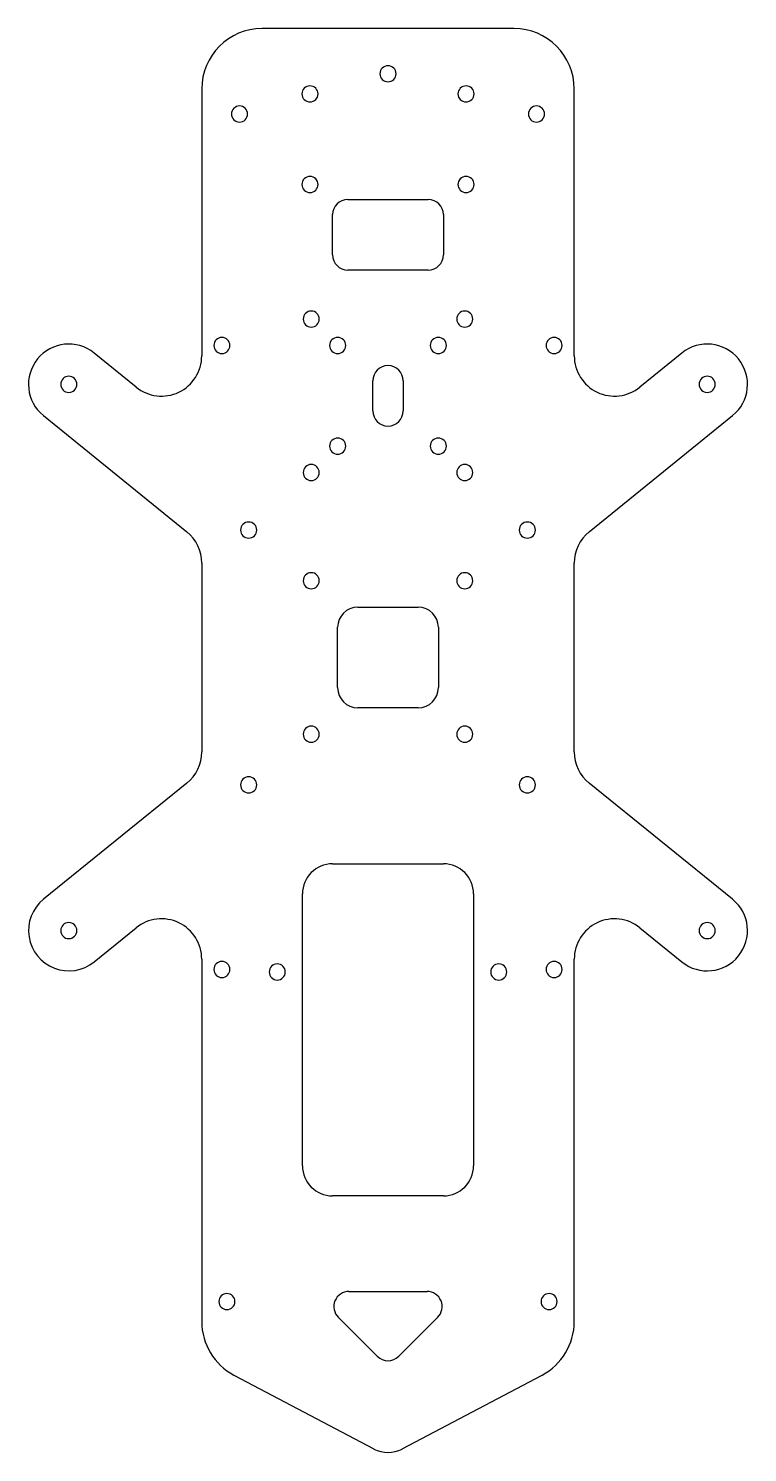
# Model space of a CAD drawing. Header units: millimetres. Extents: x -71 to 71, y -158 to 125.
import ezdxf

# ---------------------------------------------------------------- set-up
doc = ezdxf.new("R2010")
doc.units = ezdxf.units.MM
doc.layers.add('CUT', color=7, linetype='Continuous')

msp = doc.modelspace()

# ---------------------------------------------------------------- linework, layer by layer
at = {"layer": 'CUT'}
for p, q in [((25, 125), (-25, 125)), ((-37, 113), (-37, 59.94)), ((37, 59.94), (37, 113)), ((-8, 91), (8, 91)), ((-11, 80), (-11, 88)), ((11, 88), (11, 80)), ((8, 77), (-8, 77)), ((-50.04, 53.73), (-58.39, 60.5)), ((58.39, 60.5), (50.04, 53.73)), ((-3, 49), (-3, 55)), ((3, 55), (3, 49)), ((-68.46, 48.06), (-39.96, 24.98)), ((39.96, 24.98), (68.46, 48.06)), ((-37, 18.76), (-37, -18.76)), ((37, -18.76), (37, 18.76)), ((-6, 10), (6, 10)), ((-10, -6), (-10, 6)), ((10, 6), (10, -6)), ((6, -10), (-6, -10)), ((-39.96, -24.98), (-68.46, -48.06)), ((68.46, -48.06), (39.96, -24.98)), ((-11, -41), (11, -41)), ((-17, -101), (-17, -47)), ((17, -47), (17, -101)), ((-58.39, -60.5), (-50.04, -53.73)), ((50.04, -53.73), (58.39, -60.5)), ((-37, -59.94), (-37, -132)), ((37, -132), (37, -59.94)), ((11, -107), (-11, -107)), ((-7.76, -126), (7.76, -126)), ((-2.12, -138.88), (-9.88, -131.12)), ((9.88, -131.12), (2.12, -138.88)), ((-30.61, -142.61), (-2.8, -157.3)), ((2.8, -157.3), (30.61, -142.61))]:
    msp.add_line(p, q, dxfattribs=at)
for centre, radius, start, end in [((-25, 113), 12, 90, 180), ((25, 113), 12, 0, 90), ((0, 116), 1.6, 0, 180), ((-15.5, 112), 1.6, 0, 180), ((0, 116), 1.6, 180, 360), ((15.5, 112), 1.6, 0, 180), ((-15.5, 112), 1.6, 180, 360), ((15.5, 112), 1.6, 180, 360), ((-29.5, 108), 1.6, 0, 180), ((-29.5, 108), 1.6, 180, 360), ((29.5, 108), 1.6, 0, 180), ((29.5, 108), 1.6, 180, 360), ((-15.5, 94), 1.6, 0, 180), ((-15.5, 94), 1.6, 180, 360), ((15.5, 94), 1.6, 0, 180), ((15.5, 94), 1.6, 180, 360), ((-8, 88), 3, 90, 180), ((8, 88), 3, 0, 90), ((-8, 80), 3, 180, 270), ((8, 80), 3, -90, 0), ((-15.25, 67.25), 1.6, 0, 180), ((15.25, 67.25), 1.6, 0, 180), ((-15.25, 67.25), 1.6, 180, 360), ((15.25, 67.25), 1.6, 180, 360), ((-63.42, 54.28), 8, 50.9867, 230.9867), ((-33, 62), 1.6, 0, 180), ((-10, 62), 1.6, 0, 180), ((10, 62), 1.6, 0, 180), ((33, 62), 1.6, 0, 180), ((63.42, 54.28), 8, -50.9867, 129.0133), ((-45, 59.94), 8, -129.0133, 0), ((-33, 62), 1.6, 180, 360), ((-10, 62), 1.6, 180, 360), ((10, 62), 1.6, 180, 360), ((33, 62), 1.6, 180, 360), ((45, 59.94), 8, -180, -50.9867), ((0, 55), 3, 0, 180), ((-63.42, 54.28), 1.6, 0, 180), ((-63.42, 54.28), 1.6, 180, 360), ((63.42, 54.28), 1.6, 0, 180), ((63.42, 54.28), 1.6, 180, 360), ((0, 49), 3, 180, 360), ((-10, 42), 1.6, 0, 180), ((10, 42), 1.6, 0, 180), ((-10, 42), 1.6, 180, 360), ((10, 42), 1.6, 180, 360), ((-15.25, 36.75), 1.6, 0, 180), ((15.25, 36.75), 1.6, 0, 180), ((-15.25, 36.75), 1.6, 180, 360), ((15.25, 36.75), 1.6, 180, 360), ((-27.68, 25.32), 1.6, 0, 180), ((27.68, 25.32), 1.6, 0, 180), ((-45, 18.76), 8, 0, 50.9867), ((-27.68, 25.32), 1.6, 180, 360), ((27.68, 25.32), 1.6, 180, 360), ((45, 18.76), 8, 129.0133, 180), ((-15.25, 15.25), 1.6, 0, 180), ((-15.25, 15.25), 1.6, 180, 360), ((15.25, 15.25), 1.6, 0, 180), ((15.25, 15.25), 1.6, 180, 360), ((-6, 6), 4, 90, 180), ((6, 6), 4, 0, 90), ((-6, -6), 4, 180, 270), ((6, -6), 4, -90, 0), ((-15.25, -15.25), 1.6, 0, 180), ((15.25, -15.25), 1.6, 0, 180), ((-15.25, -15.25), 1.6, 180, 360), ((15.25, -15.25), 1.6, 180, 360), ((-45, -18.76), 8, -50.9867, 0), ((45, -18.76), 8, -180, -129.0133), ((-27.68, -25.32), 1.6, 0, 180), ((-27.68, -25.32), 1.6, 180, 360), ((27.68, -25.32), 1.6, 0, 180), ((27.68, -25.32), 1.6, 180, 360), ((-11, -47), 6, 90, 180), ((11, -47), 6, 0, 90), ((-63.42, -54.28), 8, 129.0133, 309.0133), ((63.42, -54.28), 8, -129.0133, 50.9867), ((-63.42, -54.28), 1.6, 0, 180), ((-45, -59.94), 8, 0, 129.0133), ((45, -59.94), 8, 50.9867, 180), ((63.42, -54.28), 1.6, 0, 180), ((-63.42, -54.28), 1.6, 180, 360), ((63.42, -54.28), 1.6, 180, 360), ((-33, -62), 1.6, 0, 180), ((-33, -62), 1.6, 180, 360), ((-22, -62.5), 1.6, 0, 180), ((22, -62.5), 1.6, 0, 180), ((33, -62), 1.6, 0, 180), ((33, -62), 1.6, 180, 360), ((-22, -62.5), 1.6, -180, 0), ((22, -62.5), 1.6, -180, 0), ((-11, -101), 6, 180, 270), ((11, -101), 6, -90, 0), ((-32, -128), 1.6, 0, 180), ((-7.76, -129), 3, -270, -135), ((7.76, -129), 3, -45, 90), ((32, -128), 1.6, 0, 180), ((-32, -128), 1.6, 180, 360), ((32, -128), 1.6, 180, 360), ((-25, -132), 12, 180, 242.1418), ((25, -132), 12, -62.1418, 0), ((0, -136.76), 3, -135, -45), ((0, -152), 6, -117.8582, -62.1418)]:
    msp.add_arc(centre, radius, start, end, dxfattribs=at)

doc.saveas('drawing.dxf')
